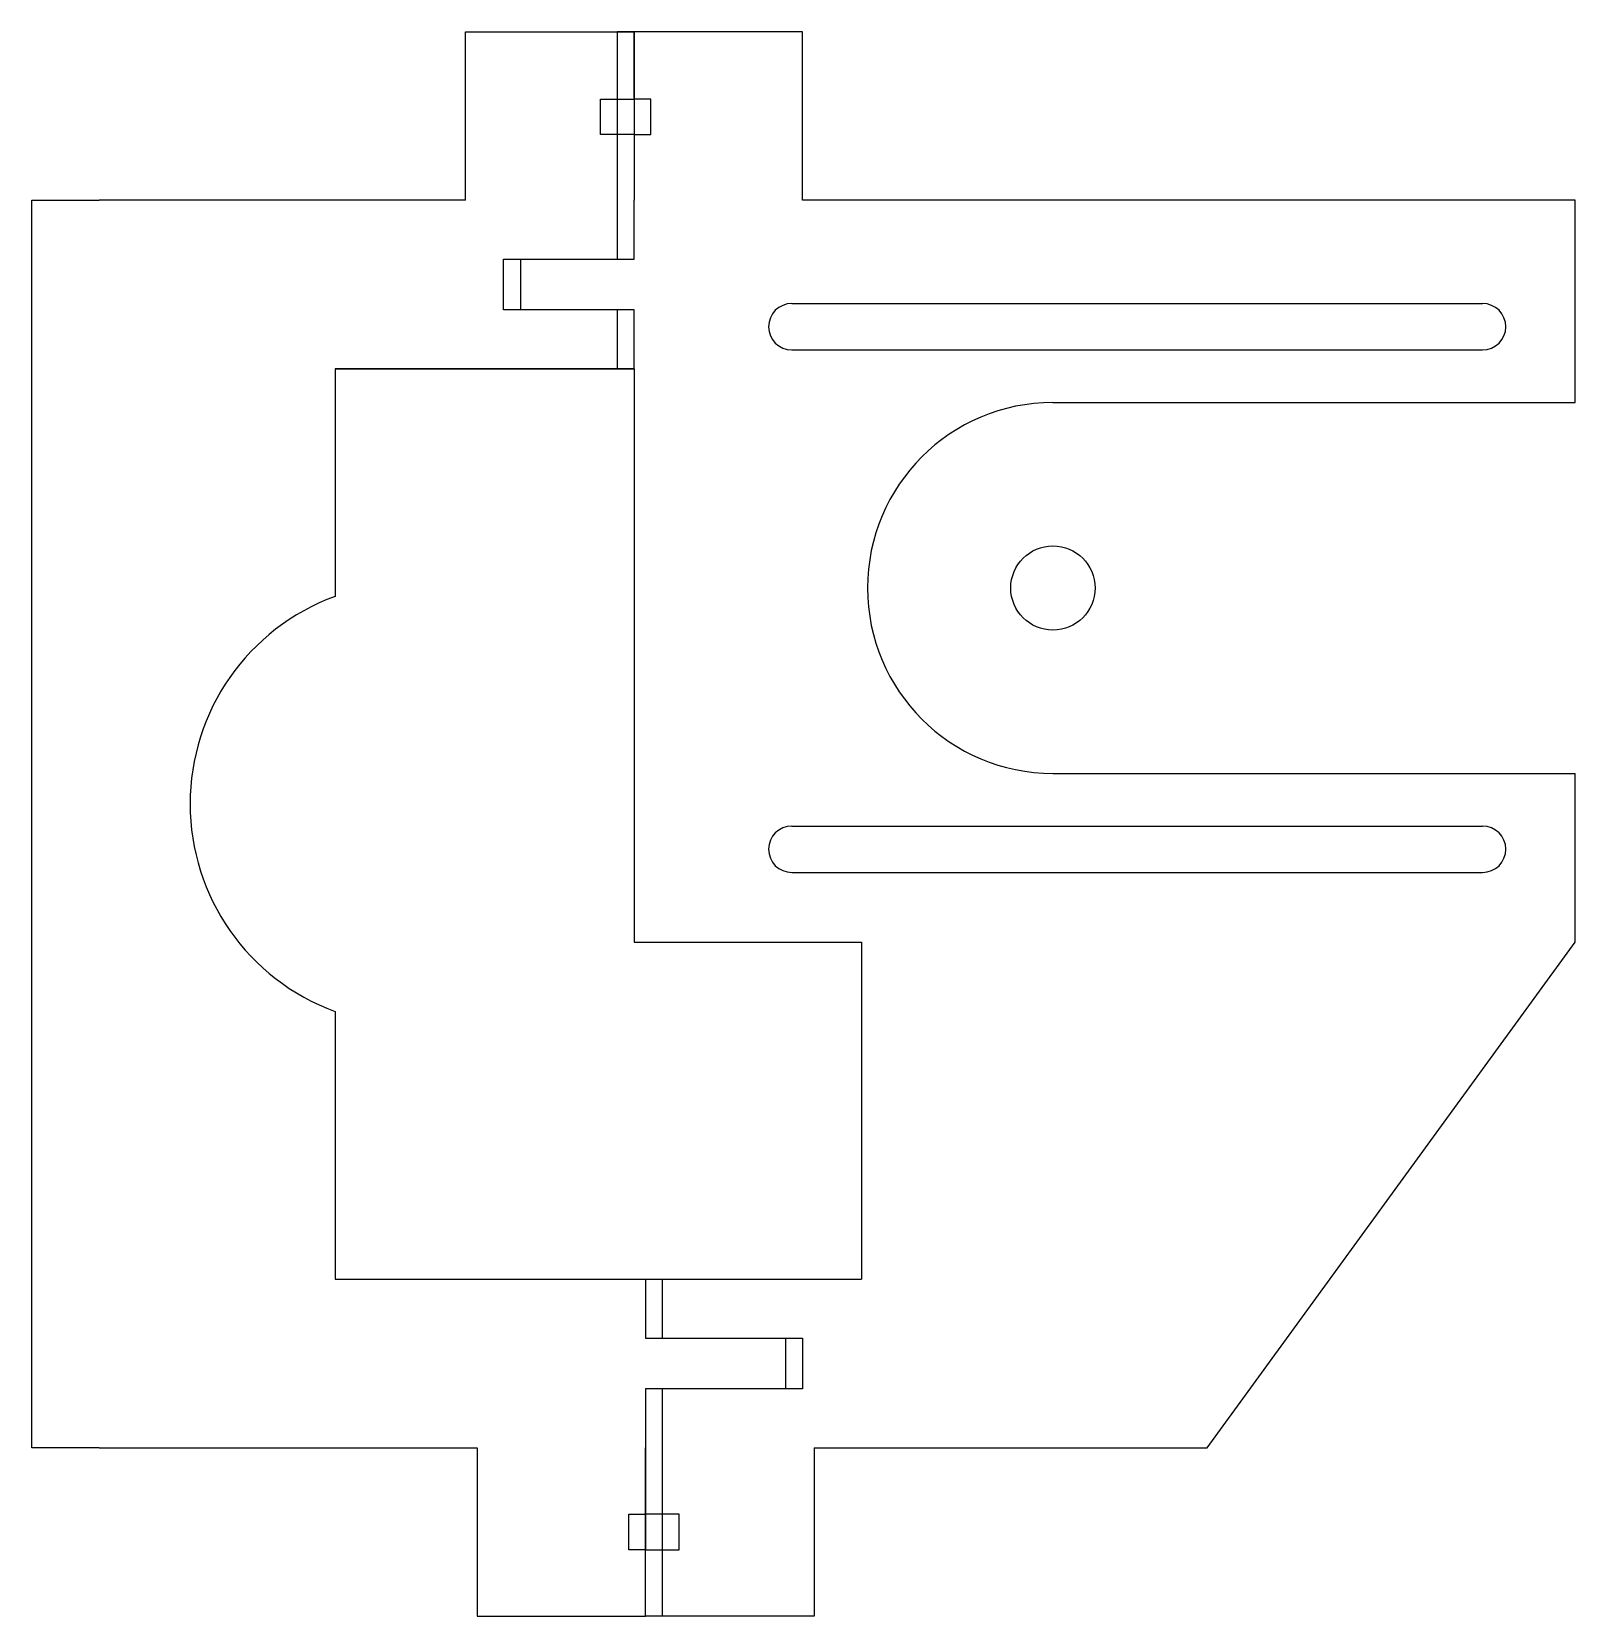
# Model space of a CAD drawing. Header units: inches. Extents: x -39.6 to 52, y -32 to 62.
import ezdxf

# ---------------------------------------------------------------- set-up
doc = ezdxf.new("R2010")
doc.units = ezdxf.units.IN
doc.header["$MEASUREMENT"] = 0
doc.layers.add('cut', color=1, linetype='Continuous')

msp = doc.modelspace()

# ---------------------------------------------------------------- linework, layer by layer
at = {"layer": 'cut'}
for p, q in [((-3.85, 62), (-4.85, 62)), ((-4.85, 62), (-4.85, 48.5)), ((-3.85, 58.05), (-3.85, 62)), ((-39.6, -22), (-39.6, 52)), ((-39.6, 52), (-35.6, 52)), ((-13.85, 52), (-35.6, 52)), ((-3.85, 48.5), (-3.85, 52)), ((52, 52), (6.15, 52)), ((52, 40), (52, 52)), ((-11.6, 45.5), (-11.6, 48.5)), ((-11.6, 48.5), (-3.85, 48.5)), ((-11.6, 48.5), (-10.6, 48.5)), ((-10.6, 48.5), (-10.6, 45.5)), ((-3.85, 45.5), (-11.6, 45.5)), ((-4.85, 45.5), (-4.85, 42)), ((-3.85, 42), (-3.85, 45.5)), ((5.5, 45.875), (46.5, 45.875)), ((5.5, 43.125), (46.5, 43.125)), ((-3.85, 42), (-21.6, 42)), ((-21.6, 42), (-21.6, 28.5)), ((-21.6, 42), (-3.85, 42)), ((-3.85, 42), (-3.85, 16)), ((21, 40), (41, 40)), ((41, 40), (52, 40)), ((21, 18), (41, 18)), ((41, 18), (52, 18)), ((52, 8), (52, 18)), ((-3.85, 16), (-3.85, 8)), ((5.5, 14.875), (46.5, 14.875)), ((5.5, 12.125), (46.5, 12.125)), ((-3.85, 8), (0, 8)), ((-3.85, 8), (9.65, 8)), ((-3.85, 8), (9.65, 8)), ((0, 8), (9.65, 8)), ((9.65, 8), (9.65, -12)), ((30.15, -22), (52, 8)), ((-21.6, 3.88), (-21.6, -12)), ((-21.6, -12), (9.65, -12)), ((-3.171, -12), (-3.171, -15.5)), ((-3.171, -12), (-3.171, -14.5)), ((-3.171, -12), (-3.171, -15.5)), ((-2.171, -15.5), (-2.171, -12)), ((-3.171, -15.5), (6.15, -15.5)), ((5.15, -18.5), (5.15, -15.5)), ((6.15, -15.5), (6.15, -18.5)), ((6.15, -18.5), (-3.171, -18.5)), ((-3.171, -18.5), (-3.171, -25.902)), ((-2.171, -32), (-2.171, -18.5)), ((-35.6, -22), (-39.6, -22)), ((-35.6, -22), (-13.171, -22)), ((6.829, -22), (16.15, -22)), ((16.15, -22), (30.15, -22))]:
    msp.add_line(p, q, dxfattribs=at)
for points in [[(-13.85, 52), (-13.85, 62), (-3.85, 62), (-3.85, 52)], [(6.15, 52), (6.15, 62), (-3.85, 62), (-3.85, 52)], [(-13.171, -22), (-13.171, -32), (-3.171, -32), (-3.171, -22)], [(6.829, -22), (6.829, -32), (-3.171, -32), (-3.171, -22)]]:
    msp.add_lwpolyline(points, dxfattribs=at)
for points in [[(-3.85, 55.902), (-5.85, 55.902), (-5.85, 58.002), (-3.85, 58.002)], [(-3.85, 55.902), (-2.85, 55.902), (-2.85, 58.002), (-3.85, 58.002)], [(-3.171, -28.05), (-4.171, -28.05), (-4.171, -25.95), (-3.171, -25.95)], [(-3.171, -28.05), (-1.171, -28.05), (-1.171, -25.95), (-3.171, -25.95)]]:
    msp.add_lwpolyline(points, close=True, dxfattribs=at)
msp.add_circle((21, 29), 2.5, dxfattribs=at)
for centre, radius, start, end in [((5.5, 44.5), 1.375, 90, 270), ((46.5, 44.5), 1.375, 270, 90), ((21, 29), 11, 90, 270), ((-17.09, 16.19), 13.11, 110.12224, 249.87776), ((5.5, 13.5), 1.375, 90, 270), ((46.5, 13.5), 1.375, 270, 90)]:
    msp.add_arc(centre, radius, start, end, dxfattribs=at)

doc.saveas('drawing.dxf')
